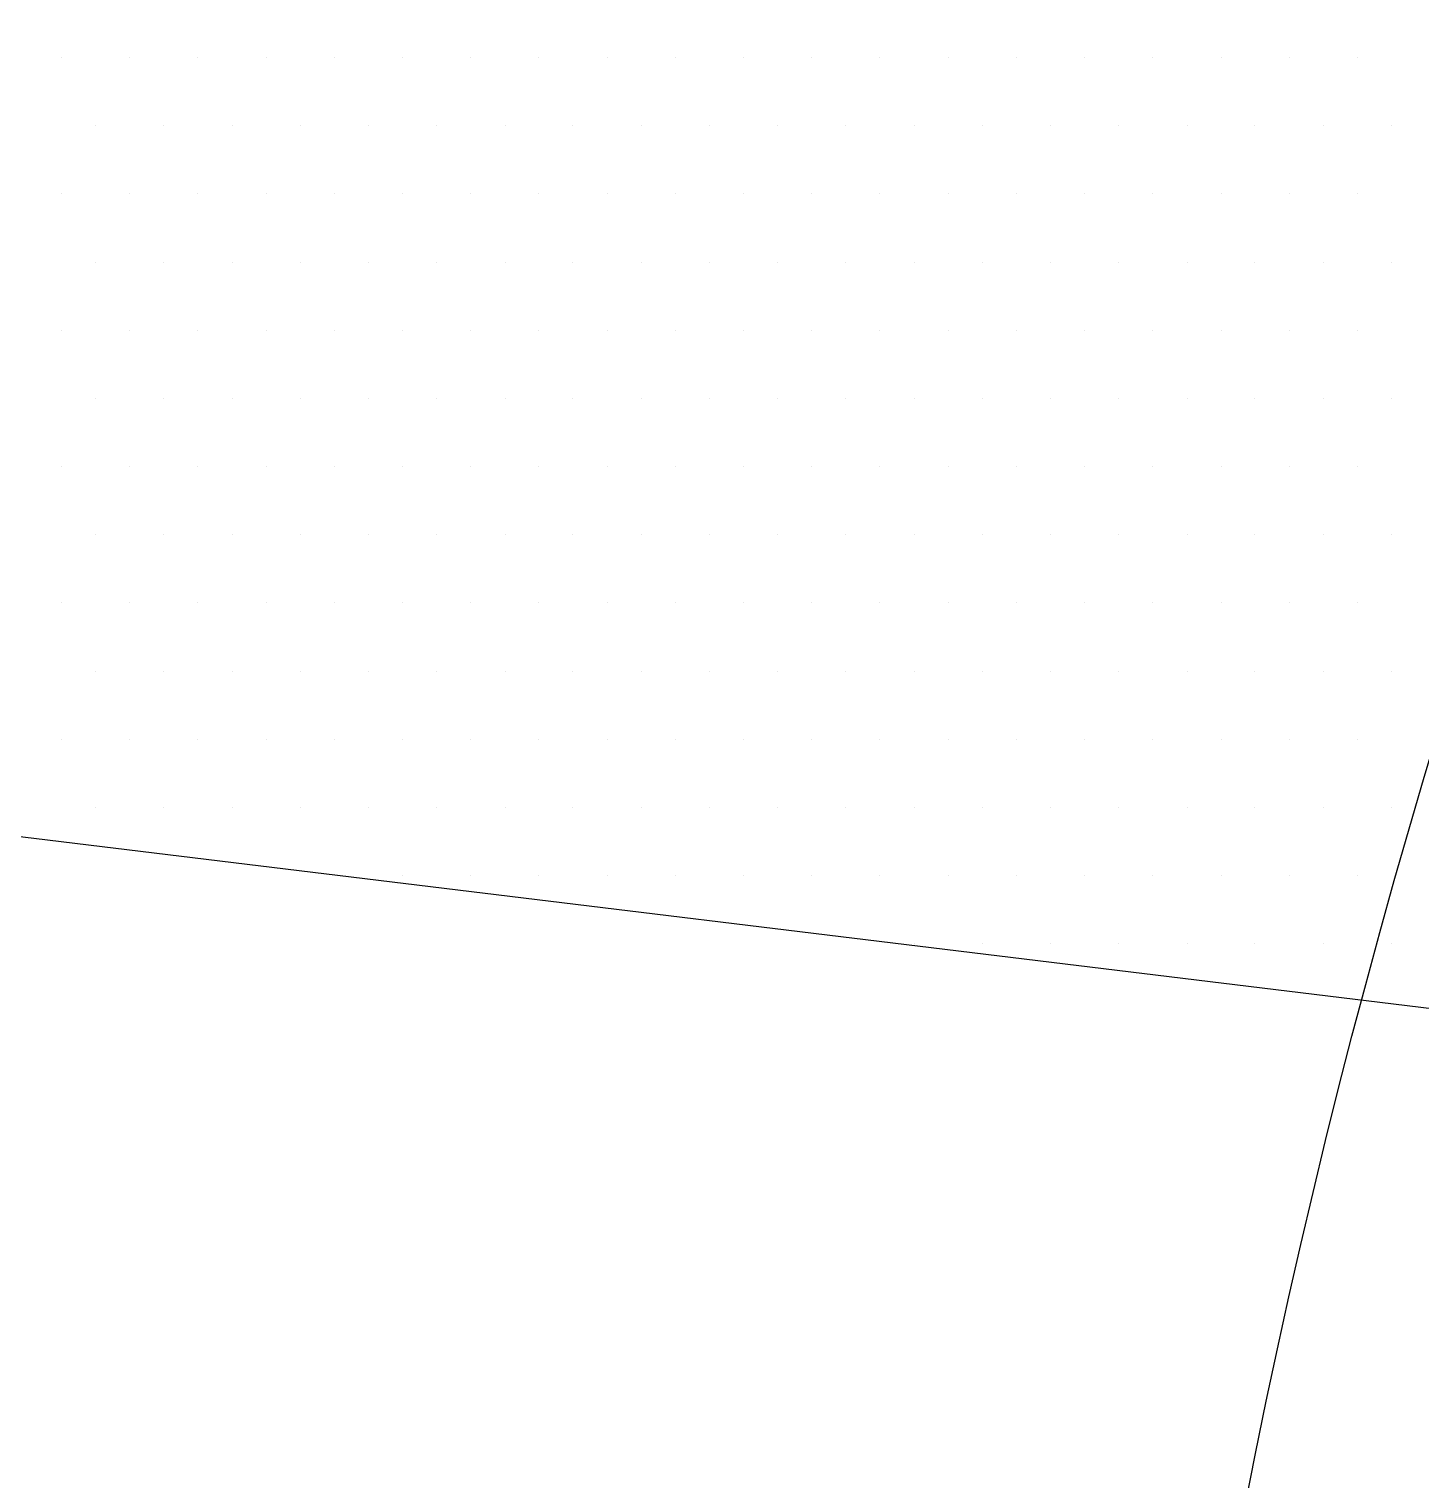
# Paper-space layout 'TOP_A1_00200_01-01-2017_MODELE' of a CAD drawing. Header units: millimetres. Extents: x -52 to 293, y -3 to 294.
# Drawn here: x -30.146 to -28.274, y 57.876 to 59.827 of the extents above; entities that cross this region are included whole.
import ezdxf

# ---------------------------------------------------------------- set-up
doc = ezdxf.new("R2010")
doc.units = ezdxf.units.MM
doc.header["$LTSCALE"] = 2
doc.linetypes.add('CACHEX2', pattern=[0.75, 0.5, -0.25])
for name, color, linetype in [('CALQUE_7', 4, 'Continuous'), ('CARTOUCHE', 7, 'Continuous'), ('rosace', 7, 'Continuous')]:
    doc.layers.add(name, color=color, linetype=linetype)

# ---------------------------------------------------------------- blocks, each defined once
blk = doc.blocks.new('A$C715108E3')
at = {"layer": 'CALQUE_7', "color": 131}
for p, q in [((-21.3494, -10.2125), (-21.3494, -10.2125)), ((-21.2575, -10.2125), (-21.2575, -10.2125)), ((-21.1661, -10.2125), (-21.1661, -10.2125)), ((-21.0742, -10.2125), (-21.0742, -10.2125)), ((-20.9824, -10.2125), (-20.9824, -10.2125)), ((-20.8904, -10.2125), (-20.8904, -10.2125)), ((-20.7993, -10.2125), (-20.7993, -10.2125)), ((-20.7073, -10.2125), (-20.7073, -10.2125)), ((-20.6153, -10.2125), (-20.6153, -10.2125)), ((-20.524, -10.2125), (-20.524, -10.2125)), ((-20.4322, -10.2125), (-20.4322, -10.2125)), ((-20.3403, -10.2125), (-20.3403, -10.2125)), ((-20.2487, -10.2125), (-20.2487, -10.2125)), ((-20.157, -10.2125), (-20.157, -10.2125)), ((-20.065, -10.2125), (-20.065, -10.2125)), ((-19.9737, -10.2125), (-19.9737, -10.2125)), ((-19.8817, -10.2125), (-19.8817, -10.2125)), ((-19.7897, -10.2125), (-19.7897, -10.2125)), ((-19.6979, -10.2125), (-19.6979, -10.2125)), ((-19.6068, -10.2125), (-19.6068, -10.2125)), ((-21.3038, -10.304), (-21.3038, -10.304)), ((-21.2118, -10.304), (-21.2118, -10.304)), ((-21.12, -10.304), (-21.12, -10.304)), ((-21.0281, -10.304), (-21.0281, -10.304)), ((-20.9367, -10.304), (-20.9367, -10.304)), ((-20.8448, -10.304), (-20.8448, -10.304)), ((-20.7528, -10.304), (-20.7528, -10.304)), ((-20.6616, -10.304), (-20.6616, -10.304)), ((-20.5695, -10.304), (-20.5695, -10.304)), ((-20.4779, -10.304), (-20.4779, -10.304)), ((-20.3864, -10.304), (-20.3864, -10.304)), ((-20.2946, -10.304), (-20.2946, -10.304)), ((-20.2026, -10.304), (-20.2026, -10.304)), ((-20.1113, -10.304), (-20.1113, -10.304)), ((-20.0195, -10.304), (-20.0195, -10.304)), ((-19.9275, -10.304), (-19.9275, -10.304)), ((-19.8354, -10.304), (-19.8354, -10.304)), ((-19.7444, -10.304), (-19.7444, -10.304)), ((-19.6525, -10.304), (-19.6525, -10.304)), ((-19.5605, -10.304), (-19.5605, -10.304)), ((-21.3494, -10.3954), (-21.3494, -10.3954)), ((-21.2575, -10.3954), (-21.2575, -10.3954)), ((-21.1661, -10.3954), (-21.1661, -10.3954)), ((-21.0742, -10.3954), (-21.0742, -10.3954)), ((-20.9824, -10.3954), (-20.9824, -10.3954)), ((-20.8904, -10.3954), (-20.8904, -10.3954)), ((-20.7993, -10.3954), (-20.7993, -10.3954)), ((-20.7073, -10.3954), (-20.7073, -10.3954)), ((-20.6153, -10.3954), (-20.6153, -10.3954)), ((-20.524, -10.3954), (-20.524, -10.3954)), ((-20.4322, -10.3954), (-20.4322, -10.3954)), ((-20.3403, -10.3954), (-20.3403, -10.3954)), ((-20.2487, -10.3954), (-20.2487, -10.3954)), ((-20.157, -10.3954), (-20.157, -10.3954)), ((-20.065, -10.3954), (-20.065, -10.3954)), ((-19.9737, -10.3954), (-19.9737, -10.3954)), ((-19.8817, -10.3954), (-19.8817, -10.3954)), ((-19.7897, -10.3954), (-19.7897, -10.3954)), ((-19.6979, -10.3954), (-19.6979, -10.3954)), ((-19.6068, -10.3954), (-19.6068, -10.3954)), ((-21.3038, -10.4878), (-21.3038, -10.4878)), ((-21.2118, -10.4878), (-21.2118, -10.4878)), ((-21.12, -10.4878), (-21.12, -10.4878)), ((-21.0281, -10.4878), (-21.0281, -10.4878)), ((-20.9367, -10.4878), (-20.9367, -10.4878)), ((-20.8448, -10.4878), (-20.8448, -10.4878)), ((-20.7528, -10.4878), (-20.7528, -10.4878)), ((-20.6616, -10.4878), (-20.6616, -10.4878)), ((-20.5695, -10.4878), (-20.5695, -10.4878)), ((-20.4779, -10.4878), (-20.4779, -10.4878)), ((-20.3864, -10.4878), (-20.3864, -10.4878)), ((-20.2946, -10.4878), (-20.2946, -10.4878)), ((-20.2026, -10.4878), (-20.2026, -10.4878)), ((-20.1113, -10.4878), (-20.1113, -10.4878)), ((-20.0195, -10.4878), (-20.0195, -10.4878)), ((-19.9275, -10.4878), (-19.9275, -10.4878)), ((-19.8354, -10.4878), (-19.8354, -10.4878)), ((-19.7444, -10.4878), (-19.7444, -10.4878)), ((-19.6525, -10.4878), (-19.6525, -10.4878)), ((-19.5605, -10.4878), (-19.5605, -10.4878)), ((-21.3494, -10.5791), (-21.3494, -10.5791)), ((-21.2575, -10.5791), (-21.2575, -10.5791)), ((-21.1661, -10.5791), (-21.1661, -10.5791)), ((-21.0742, -10.5791), (-21.0742, -10.5791)), ((-20.9824, -10.5791), (-20.9824, -10.5791)), ((-20.8904, -10.5791), (-20.8904, -10.5791)), ((-20.7993, -10.5791), (-20.7993, -10.5791)), ((-20.7073, -10.5791), (-20.7073, -10.5791)), ((-20.6153, -10.5791), (-20.6153, -10.5791)), ((-20.524, -10.5791), (-20.524, -10.5791)), ((-20.4322, -10.5791), (-20.4322, -10.5791)), ((-20.3403, -10.5791), (-20.3403, -10.5791)), ((-20.2487, -10.5791), (-20.2487, -10.5791)), ((-20.157, -10.5791), (-20.157, -10.5791)), ((-20.065, -10.5791), (-20.065, -10.5791)), ((-19.9737, -10.5791), (-19.9737, -10.5791)), ((-19.8817, -10.5791), (-19.8817, -10.5791)), ((-19.7897, -10.5791), (-19.7897, -10.5791)), ((-19.6979, -10.5791), (-19.6979, -10.5791)), ((-19.6068, -10.5791), (-19.6068, -10.5791)), ((-21.3038, -10.6704), (-21.3038, -10.6704)), ((-21.2118, -10.6704), (-21.2118, -10.6704)), ((-21.12, -10.6704), (-21.12, -10.6704)), ((-21.0281, -10.6704), (-21.0281, -10.6704)), ((-20.9367, -10.6704), (-20.9367, -10.6704)), ((-20.8448, -10.6704), (-20.8448, -10.6704)), ((-20.7528, -10.6704), (-20.7528, -10.6704)), ((-20.6616, -10.6704), (-20.6616, -10.6704)), ((-20.5695, -10.6704), (-20.5695, -10.6704)), ((-20.4779, -10.6704), (-20.4779, -10.6704)), ((-20.3864, -10.6704), (-20.3864, -10.6704)), ((-20.2946, -10.6704), (-20.2946, -10.6704)), ((-20.2026, -10.6704), (-20.2026, -10.6704)), ((-20.1113, -10.6704), (-20.1113, -10.6704)), ((-20.0195, -10.6704), (-20.0195, -10.6704)), ((-19.9275, -10.6704), (-19.9275, -10.6704)), ((-19.8354, -10.6704), (-19.8354, -10.6704)), ((-19.7444, -10.6704), (-19.7444, -10.6704)), ((-19.6525, -10.6704), (-19.6525, -10.6704)), ((-19.5605, -10.6704), (-19.5605, -10.6704)), ((-21.3494, -10.7631), (-21.3494, -10.7631)), ((-21.2575, -10.7631), (-21.2575, -10.7631)), ((-21.1661, -10.7631), (-21.1661, -10.7631)), ((-21.0742, -10.7631), (-21.0742, -10.7631)), ((-20.9824, -10.7631), (-20.9824, -10.7631)), ((-20.8904, -10.7631), (-20.8904, -10.7631)), ((-20.7993, -10.7631), (-20.7993, -10.7631)), ((-20.7073, -10.7631), (-20.7073, -10.7631)), ((-20.6153, -10.7631), (-20.6153, -10.7631)), ((-20.524, -10.7631), (-20.524, -10.7631)), ((-20.4322, -10.7631), (-20.4322, -10.7631)), ((-20.3403, -10.7631), (-20.3403, -10.7631)), ((-20.2487, -10.7631), (-20.2487, -10.7631)), ((-20.157, -10.7631), (-20.157, -10.7631)), ((-20.065, -10.7631), (-20.065, -10.7631)), ((-19.9737, -10.7631), (-19.9737, -10.7631)), ((-19.8817, -10.7631), (-19.8817, -10.7631)), ((-19.7897, -10.7631), (-19.7897, -10.7631)), ((-19.6979, -10.7631), (-19.6979, -10.7631)), ((-19.6068, -10.7631), (-19.6068, -10.7631)), ((-21.3038, -10.8544), (-21.3038, -10.8544)), ((-21.2118, -10.8544), (-21.2118, -10.8544)), ((-21.12, -10.8544), (-21.12, -10.8544)), ((-21.0281, -10.8544), (-21.0281, -10.8544)), ((-20.9367, -10.8544), (-20.9367, -10.8544)), ((-20.8448, -10.8544), (-20.8448, -10.8544)), ((-20.7528, -10.8544), (-20.7528, -10.8544)), ((-20.6616, -10.8544), (-20.6616, -10.8544)), ((-20.5695, -10.8544), (-20.5695, -10.8544)), ((-20.4779, -10.8544), (-20.4779, -10.8544)), ((-20.3864, -10.8544), (-20.3864, -10.8544)), ((-20.2946, -10.8544), (-20.2946, -10.8544)), ((-20.2026, -10.8544), (-20.2026, -10.8544)), ((-20.1113, -10.8544), (-20.1113, -10.8544)), ((-20.0195, -10.8544), (-20.0195, -10.8544)), ((-19.9275, -10.8544), (-19.9275, -10.8544)), ((-19.8354, -10.8544), (-19.8354, -10.8544)), ((-19.7444, -10.8544), (-19.7444, -10.8544)), ((-19.6525, -10.8544), (-19.6525, -10.8544)), ((-19.5605, -10.8544), (-19.5605, -10.8544)), ((-21.3494, -10.9455), (-21.3494, -10.9455)), ((-21.2575, -10.9455), (-21.2575, -10.9455)), ((-21.1661, -10.9455), (-21.1661, -10.9455)), ((-21.0742, -10.9455), (-21.0742, -10.9455)), ((-20.9824, -10.9455), (-20.9824, -10.9455)), ((-20.8904, -10.9455), (-20.8904, -10.9455)), ((-20.7993, -10.9455), (-20.7993, -10.9455)), ((-20.7073, -10.9455), (-20.7073, -10.9455)), ((-20.6153, -10.9455), (-20.6153, -10.9455)), ((-20.524, -10.9455), (-20.524, -10.9455)), ((-20.4322, -10.9455), (-20.4322, -10.9455)), ((-20.3403, -10.9455), (-20.3403, -10.9455)), ((-20.2487, -10.9455), (-20.2487, -10.9455)), ((-20.157, -10.9455), (-20.157, -10.9455)), ((-20.065, -10.9455), (-20.065, -10.9455)), ((-19.9737, -10.9455), (-19.9737, -10.9455)), ((-19.8817, -10.9455), (-19.8817, -10.9455)), ((-19.7897, -10.9455), (-19.7897, -10.9455)), ((-19.6979, -10.9455), (-19.6979, -10.9455)), ((-19.6068, -10.9455), (-19.6068, -10.9455)), ((-21.3038, -11.0383), (-21.3038, -11.0383)), ((-21.2118, -11.0383), (-21.2118, -11.0383)), ((-21.12, -11.0383), (-21.12, -11.0383)), ((-21.0281, -11.0383), (-21.0281, -11.0383)), ((-20.9367, -11.0383), (-20.9367, -11.0383)), ((-20.8448, -11.0383), (-20.8448, -11.0383)), ((-20.7528, -11.0383), (-20.7528, -11.0383)), ((-20.6616, -11.0383), (-20.6616, -11.0383)), ((-20.5695, -11.0383), (-20.5695, -11.0383)), ((-20.4779, -11.0383), (-20.4779, -11.0383)), ((-20.3864, -11.0383), (-20.3864, -11.0383)), ((-20.2946, -11.0383), (-20.2946, -11.0383)), ((-20.2026, -11.0383), (-20.2026, -11.0383)), ((-20.1113, -11.0383), (-20.1113, -11.0383)), ((-20.0195, -11.0383), (-20.0195, -11.0383)), ((-19.9275, -11.0383), (-19.9275, -11.0383)), ((-19.8354, -11.0383), (-19.8354, -11.0383)), ((-19.7444, -11.0383), (-19.7444, -11.0383)), ((-19.6525, -11.0383), (-19.6525, -11.0383)), ((-19.5605, -11.0383), (-19.5605, -11.0383)), ((-21.3494, -11.1293), (-21.3494, -11.1293)), ((-21.2575, -11.1293), (-21.2575, -11.1293)), ((-21.1661, -11.1293), (-21.1661, -11.1293)), ((-21.0742, -11.1293), (-21.0742, -11.1293)), ((-20.9824, -11.1293), (-20.9824, -11.1293)), ((-20.8904, -11.1293), (-20.8904, -11.1293)), ((-20.7993, -11.1293), (-20.7993, -11.1293)), ((-20.7073, -11.1293), (-20.7073, -11.1293)), ((-20.6153, -11.1293), (-20.6153, -11.1293)), ((-20.524, -11.1293), (-20.524, -11.1293)), ((-20.4322, -11.1293), (-20.4322, -11.1293)), ((-20.3403, -11.1293), (-20.3403, -11.1293)), ((-20.2487, -11.1293), (-20.2487, -11.1293)), ((-20.157, -11.1293), (-20.157, -11.1293)), ((-20.065, -11.1293), (-20.065, -11.1293)), ((-19.9737, -11.1293), (-19.9737, -11.1293)), ((-19.8817, -11.1293), (-19.8817, -11.1293)), ((-19.7897, -11.1293), (-19.7897, -11.1293)), ((-19.6979, -11.1293), (-19.6979, -11.1293)), ((-19.6068, -11.1293), (-19.6068, -11.1293)), ((-21.3038, -11.2208), (-21.3038, -11.2208)), ((-21.2118, -11.2208), (-21.2118, -11.2208)), ((-21.12, -11.2208), (-21.12, -11.2208)), ((-21.0281, -11.2208), (-21.0281, -11.2208)), ((-20.9367, -11.2208), (-20.9367, -11.2208)), ((-20.8448, -11.2208), (-20.8448, -11.2208)), ((-20.7528, -11.2208), (-20.7528, -11.2208)), ((-20.6616, -11.2208), (-20.6616, -11.2208)), ((-20.5695, -11.2208), (-20.5695, -11.2208)), ((-20.4779, -11.2208), (-20.4779, -11.2208)), ((-20.3864, -11.2208), (-20.3864, -11.2208)), ((-20.2946, -11.2208), (-20.2946, -11.2208)), ((-20.2026, -11.2208), (-20.2026, -11.2208)), ((-20.1113, -11.2208), (-20.1113, -11.2208)), ((-20.0195, -11.2208), (-20.0195, -11.2208)), ((-19.9275, -11.2208), (-19.9275, -11.2208)), ((-19.8354, -11.2208), (-19.8354, -11.2208)), ((-19.7444, -11.2208), (-19.7444, -11.2208)), ((-19.6525, -11.2208), (-19.6525, -11.2208)), ((-19.5605, -11.2208), (-19.5605, -11.2208)), ((-20.9719, -11.3132), (-20.9719, -11.3132)), ((-20.8904, -11.3132), (-20.8904, -11.3132)), ((-20.7993, -11.3132), (-20.7993, -11.3132)), ((-20.7073, -11.3132), (-20.7073, -11.3132)), ((-20.6153, -11.3132), (-20.6153, -11.3132)), ((-20.524, -11.3132), (-20.524, -11.3132)), ((-20.4322, -11.3132), (-20.4322, -11.3132)), ((-20.3403, -11.3132), (-20.3403, -11.3132)), ((-20.2487, -11.3132), (-20.2487, -11.3132)), ((-20.157, -11.3132), (-20.157, -11.3132)), ((-20.065, -11.3132), (-20.065, -11.3132)), ((-19.9737, -11.3132), (-19.9737, -11.3132)), ((-19.8817, -11.3132), (-19.8817, -11.3132)), ((-19.7897, -11.3132), (-19.7897, -11.3132)), ((-19.6979, -11.3132), (-19.6979, -11.3132)), ((-19.6068, -11.3132), (-19.6068, -11.3132)), ((-20.2183, -11.4045), (-20.2183, -11.4045)), ((-20.2026, -11.4045), (-20.2026, -11.4045)), ((-20.1113, -11.4045), (-20.1113, -11.4045)), ((-20.0195, -11.4045), (-20.0195, -11.4045)), ((-19.9275, -11.4045), (-19.9275, -11.4045)), ((-19.8354, -11.4045), (-19.8354, -11.4045)), ((-19.7444, -11.4045), (-19.7444, -11.4045)), ((-19.6525, -11.4045), (-19.6525, -11.4045)), ((-19.5605, -11.4045), (-19.5605, -11.4045))]:
    blk.add_line(p, q, dxfattribs=at)
blk.add_lwpolyline([(-13.4372, -9.6448), (-17.1584, -8.2441), (-18.0286, -7.9298), (-18.0526, -7.5674), (-19.5918, -4.1428), (-19.9715, -4.6917), (-20.3358, -5.3705), (-20.5244, -6.0493), (-18.8268, -9.8581), (-21.759, -9.5491), (-21.8471, -10.1027), (-21.9097, -10.8565), (-21.9352, -11.1957), (-19.0429, -11.5482), (-21.5982, -15.1374), (-21.3595, -15.879), (-21.1447, -16.5576), (-21.0193, -16.9601), (-20.5289, -16.3696), (-17.1333, -11.706), (-13.6302, -12.0681)], dxfattribs=at)
blk = doc.blocks.new('A$C581E6685')
at = {"layer": 'rosace', "color": 32, "linetype": 'CACHEX2', "ltscale": 1.5}
blk.add_ellipse((-38.0538, 23.8138), major_axis=(-19.0311, -3.534), ratio=0.590567, dxfattribs=at)
at = {"layer": 'rosace', "color": 32}
blk.add_ellipse((-37.6144, 23.8499), major_axis=(-13.5768, -4.2839), ratio=0.791971, dxfattribs=at)
at = {"layer": 'CARTOUCHE'}
blk.add_blockref('A$C715108E3', (-31.6739, 36.3189), dxfattribs=at)

psp = doc.layouts.new('TOP_A1_00200_01-01-2017_MODELE')

# ---------------------------------------------------------------- block references
at = {"layer": 'CARTOUCHE'}
psp.add_blockref('A$C581E6685', (22.9208, 33.6824), dxfattribs=at)

doc.saveas('drawing.dxf')
